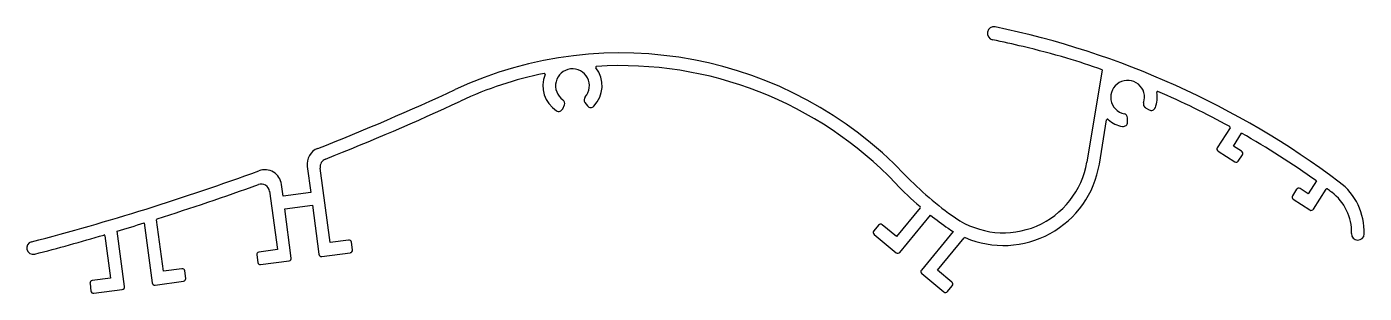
# Model space of a CAD drawing. Extents: x 2649 to 2808, y 1697 to 1729.
import ezdxf

# ---------------------------------------------------------------- set-up
doc = ezdxf.new("R2010")
doc.units = 0
doc.layers.get('0').update_dxf_attribs({"linetype": 'CONTINUOUS'})

msp = doc.modelspace()

# ---------------------------------------------------------------- linework, layer by layer
for p, q in [((2776.63, 1723.43), (2774.82, 1712.51)), ((2712.81, 1718.81), (2713.01, 1719.28)), ((2715.44, 1719.57), (2715.75, 1719.16)), ((2781.75, 1718.94), (2782.19, 1718.69)), ((2776.3, 1712.27), (2777.16, 1717.49)), ((2779.63, 1717.22), (2779.63, 1717.73)), ((2791.75, 1716.57), (2790.24, 1714.21)), ((2792.15, 1714.41), (2793.12, 1715.93)), ((2790.33, 1713.79), (2792.31, 1712.53)), ((2793.12, 1713.79), (2792.15, 1714.41)), ((2682.59, 1712), (2683.01, 1708.91)), ((2792.73, 1712.62), (2793.21, 1713.38)), ((2685.31, 1703), (2684.13, 1711.81)), ((2678.14, 1709.06), (2679.06, 1702.17)), ((2679.73, 1708.48), (2679.55, 1709.87)), ((2683.01, 1708.91), (2679.73, 1708.48)), ((2799.62, 1709.29), (2799.13, 1708.53)), ((2801, 1708.76), (2800.03, 1709.38)), ((2801.97, 1710.28), (2801, 1708.76)), ((2801.62, 1706.94), (2803.13, 1709.3)), ((2679.93, 1706.99), (2683.2, 1707.43)), ((2683.2, 1707.43), (2683.98, 1701.61)), ((2799.22, 1708.11), (2801.2, 1706.85)), ((2665.58, 1699.62), (2664.77, 1705.7)), ((2680.71, 1701.17), (2679.93, 1706.99)), ((2755.09, 1707.12), (2752.3, 1703.72)), ((2752.69, 1701.84), (2756.31, 1706.24)), ((2660.98, 1697.79), (2660.11, 1704.36)), ((2663.31, 1705.33), (2664.25, 1698.23)), ((2750.18, 1705.07), (2749.6, 1704.38)), ((2752.3, 1703.72), (2750.6, 1705.11)), ((2759, 1704.31), (2755.24, 1699.74)), ((2658.67, 1703.81), (2659.33, 1698.79)), ((2687.49, 1703.29), (2685.31, 1703)), ((2687.94, 1702.14), (2687.82, 1703.03)), ((2749.65, 1703.96), (2752.27, 1701.8)), ((2757.16, 1699.72), (2760.31, 1703.55)), ((2676.62, 1701.54), (2676.74, 1700.65)), ((2679.06, 1702.17), (2676.88, 1701.88)), ((2677.08, 1700.39), (2680.45, 1700.84)), ((2684.31, 1701.35), (2687.68, 1701.8)), ((2667.76, 1699.91), (2665.58, 1699.62)), ((2668.22, 1698.76), (2668.1, 1699.65)), ((2755.28, 1699.32), (2757.91, 1697.16)), ((2758.86, 1698.32), (2757.16, 1699.72)), ((2656.9, 1698.16), (2657.01, 1697.27)), ((2659.33, 1698.79), (2657.15, 1698.5)), ((2664.59, 1697.97), (2667.96, 1698.42)), ((2758.33, 1697.2), (2758.9, 1697.9)), ((2657.35, 1697.01), (2660.72, 1697.46))]:
    msp.add_line(p, q)
for centre, radius, start, end in [((2763.82, 1727.73), 0.773, 78.3252, 258.3252), ((2743.23, 1628.11), 102.5, 53.1693, 78.3252), ((2743.23, 1628.11), 100.95, 76.2202, 78.3252), ((2731.81, 1581.53), 148.92, 74.1611, 76.2202), ((2719.66, 1678.91), 46.5, 43.6743, 114.8942), ((2743.23, 1628.11), 101, 70.6928, 73.1835), ((2719.66, 1678.91), 45, 101.5919, 114.8942), ((2710.64, 1722.89), 0.1, 337.764, 101.5919), ((2713.97, 1721.53), 2, 318.4595, 235.3856), ((2713.97, 1721.53), 3.5, 316.5166, 37.4437), ((2716.83, 1723.72), 0.1, 93.6158, 217.4437), ((2719.66, 1678.91), 45, 43.6743, 93.6158), ((2713.97, 1721.53), 3.5, 157.764, 237.3285), ((2779.64, 1720.17), 2, 341.3906, 258.3167), ((2574.86, 1990.94), 297.5, 291.4905, 294.8942), ((2712.55, 1719.47), 0.5, 336.9226, 55.3856), ((2715.84, 1719.87), 0.5, 138.4595, 216.9226), ((2779.64, 1720.17), 3.5, 339.4477, 9.4013), ((2783.19, 1720.76), 0.1, 66.6736, 189.4013), ((2743.23, 1628.11), 101, 61.3129, 66.6736), ((2574.86, 1990.94), 299, 291.5652, 294.8942), ((2712.35, 1719), 0.5, 237.3285, 336.9226), ((2716.15, 1719.46), 0.5, 216.9226, 316.5166), ((2782, 1719.38), 0.5, 161.3906, 239.8537), ((2782.44, 1719.12), 0.5, 239.8537, 339.4477), ((2777.26, 1717.47), 0.1, 48.7212, 170.5766), ((2779.64, 1720.17), 3.5, 228.7212, 260.2596), ((2779.13, 1717.22), 0.5, 260.2596, 359.8537), ((2779.13, 1717.73), 0.5, 359.8537, 78.3167), ((2791.67, 1716.63), 0.1, 327.4202, 61.3129), ((2743.23, 1628.11), 101, 54.4406, 60.3998), ((2684.58, 1712.27), 2, 111.4905, 187.5753), ((2790.5, 1714.05), 0.3, 147.4202, 237.4202), ((2792.96, 1713.54), 0.3, 327.4202, 57.4202), ((2685.12, 1711.94), 1, 111.5652, 187.5753), ((2764.95, 1714.15), 10, 235.387, 350.5766), ((2764.95, 1714.15), 11.5, 246.8471, 350.5766), ((2792.48, 1712.78), 0.3, 237.4202, 327.4202), ((2574.86, 1990.94), 297.5, 284.6255, 290.056), ((2677.57, 1709.61), 2, 7.5753, 110.056), ((2781.14, 1737.6), 38.5, 223.6743, 235.387), ((2574.86, 1990.94), 299, 287.5145, 289.9371), ((2677.15, 1708.92), 1, 7.5753, 109.9371), ((2781.14, 1737.6), 40, 223.6743, 229.3477), ((2799.87, 1709.12), 0.3, 57.4202, 147.4202), ((2803.21, 1709.25), 0.1, 53.5274, 147.4202), ((2743.23, 1628.11), 101, 53.1693, 53.5274), ((2800.26, 1704.25), 5.87, 358.1953, 53.1693), ((2800.26, 1704.25), 7.37, 358.1953, 53.1693), ((2755.02, 1707.18), 0.1, 320.5766, 49.3477), ((2799.39, 1708.37), 0.3, 147.4202, 237.4202), ((2664.87, 1705.71), 0.1, 107.5145, 187.5753), ((2781.14, 1737.6), 40, 231.6366, 235.387), ((2801.37, 1707.1), 0.3, 237.4202, 327.4202), ((2574.86, 1990.94), 299, 286.5659, 287.2067), ((2749.84, 1704.19), 0.3, 140.5766, 230.5766), ((2750.41, 1704.88), 0.3, 50.5766, 140.5766), ((2764.95, 1714.15), 11.5, 235.387, 238.8258), ((2806.88, 1704.04), 0.75, 178.1953, 358.1953), ((2650.16, 1702.36), 0.75, 104.6255, 284.6255), ((2574.86, 1990.94), 299, 284.6255, 286.2527), ((2658.57, 1703.8), 0.1, 7.5753, 106.2527), ((2687.53, 1702.99), 0.3, 7.5753, 97.5753), ((2760.39, 1703.48), 0.1, 66.8471, 140.5766), ((2676.92, 1701.58), 0.3, 97.5753, 187.5753), ((2680.41, 1701.14), 0.3, 277.5753, 7.5753), ((2684.27, 1701.65), 0.3, 187.5753, 277.5753), ((2687.64, 1702.1), 0.3, 277.5753, 7.5753), ((2752.46, 1702.03), 0.3, 230.5766, 320.5766), ((2667.8, 1699.61), 0.3, 7.5753, 97.5753), ((2677.04, 1700.69), 0.3, 187.5753, 277.5753), ((2755.47, 1699.55), 0.3, 140.5766, 230.5766), ((2657.19, 1698.2), 0.3, 97.5753, 187.5753), ((2660.68, 1697.76), 0.3, 277.5753, 7.5753), ((2664.55, 1698.27), 0.3, 187.5753, 277.5753), ((2667.92, 1698.72), 0.3, 277.5753, 7.5753), ((2758.67, 1698.09), 0.3, 320.5766, 50.5766), ((2657.31, 1697.31), 0.3, 187.5753, 277.5753), ((2758.1, 1697.39), 0.3, 230.5766, 320.5766)]:
    msp.add_arc(centre, radius, start, end)

doc.saveas('drawing.dxf')
